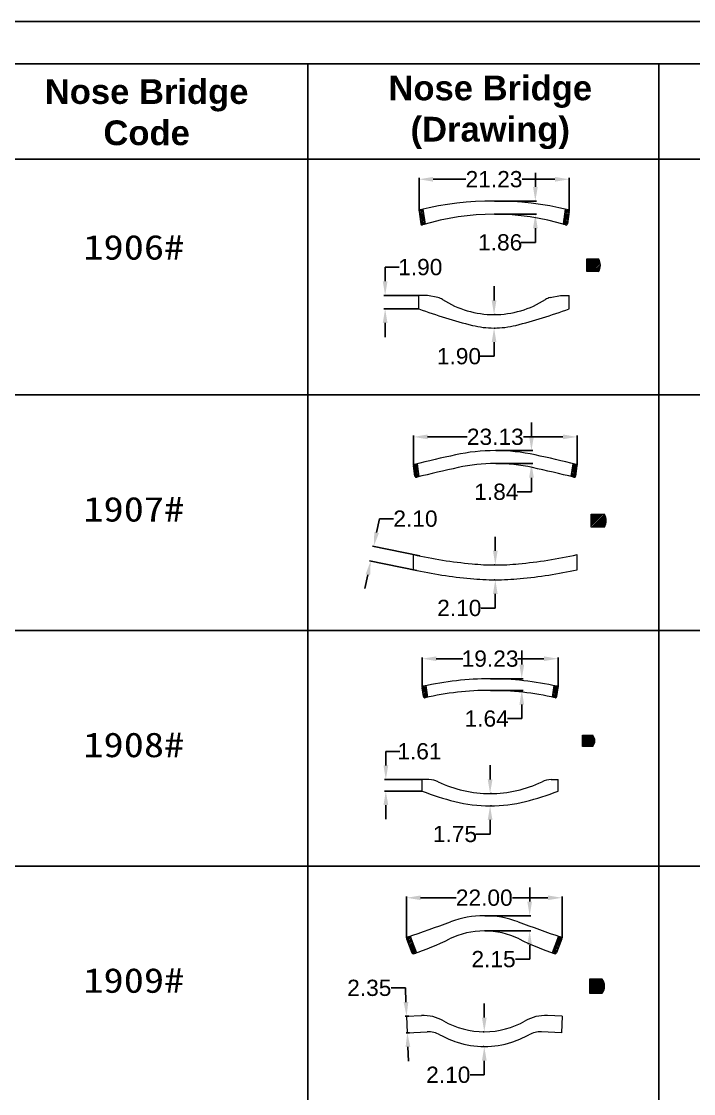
# Model space of a CAD drawing. Header units: inches. Extents: x 3613 to 8393, y -2205 to -794.
# Drawn here: x 3708.3 to 3803.3, y -1040.4 to -888.6 of the extents above; entities that cross this region are included whole.
import ezdxf

# ---------------------------------------------------------------- set-up
doc = ezdxf.new("R2010")
doc.units = ezdxf.units.IN
doc.header["$MEASUREMENT"] = 0
doc.layers.add('2', color=1, linetype='Continuous')
doc.styles.get("Standard").update_dxf_attribs({"font": 'arial.ttf'})
doc.dimstyles.new('Standard$0', dxfattribs={"dimtxt": 2.3, "dimasz": 2, "dimexe": 1, "dimexo": 1, "dimgap": 1, "dimtad": 0, "dimtih": 1, "dimtoh": 1, "dimdec": 1, "dimzin": 0, "dimdsep": 46, "dimtxsty": 'Standard', "dimcen": 0, "dimclrd": 4, "dimclre": 4, "dimclrt": 4, "dimadec": 1, "dimazin": 0, "dimtfac": 1, "dimtdec": 1, "dimtofl": 0, "dimtmove": 0, "dimatfit": 0, "dimfxl": 1, "dimtolj": 1, "dimtzin": 0, "dimarcsym": 0})

# ---------------------------------------------------------------- blocks, each defined once
blk = doc.blocks.new('*D391')
at = {"color": 0, "lineweight": -2, "transparency": 16777216}
for p, q in [((3764.47, -915.43), (3764.47, -910.8)), ((3766.47, -910.98), (3771.09, -910.98)), ((3783.7, -910.98), (3779.07, -910.98)), ((3785.7, -915.43), (3785.7, -910.8))]:
    blk.add_line(p, q, dxfattribs=at)
at = {"color": 0, "transparency": 16777216}
for points in [[(3766.47, -910.65), (3766.47, -911.32), (3764.47, -910.98)], [(3783.7, -910.65), (3783.7, -911.32), (3785.7, -910.98)]]:
    blk.add_solid(points, dxfattribs=at)
at = {"layer": 'Defpoints', "color": 0, "transparency": 16777216}
for p in [(3764.47, -910.98), (3764.47, -915.49), (3785.7, -915.49)]:
    blk.add_point(p, dxfattribs=at)
at = {"color": 0, "lineweight": 9, "transparency": 16777216, "insert": (3775.08, -910.98), "char_height": 2.3, "attachment_point": 5}
blk.add_mtext('\\A1;21.23', dxfattribs=at)
blk = doc.blocks.new('*D392')
at = {"color": 0, "lineweight": -2, "transparency": 16777216}
for p, q in [((3780.92, -912.06), (3780.92, -910.06)), ((3775.15, -914.06), (3781.1, -914.06)), ((3775.15, -915.92), (3781.1, -915.92)), ((3780.92, -917.92), (3780.92, -919.92)), ((3780.92, -919.92), (3778.92, -919.92))]:
    blk.add_line(p, q, dxfattribs=at)
at = {"color": 0, "transparency": 16777216}
for points in [[(3780.59, -912.06), (3781.26, -912.06), (3780.92, -914.06)], [(3780.59, -917.92), (3781.26, -917.92), (3780.92, -915.92)]]:
    blk.add_solid(points, dxfattribs=at)
at = {"layer": 'Defpoints', "color": 0, "transparency": 16777216}
for p in [(3775.08, -914.06), (3775.08, -915.92), (3780.92, -915.92)]:
    blk.add_point(p, dxfattribs=at)
at = {"color": 0, "lineweight": 9, "transparency": 16777216, "insert": (3775.95, -919.92), "char_height": 2.3, "attachment_point": 5}
blk.add_mtext('\\A1;1.86', dxfattribs=at)
blk = doc.blocks.new('*D393')
at = {"color": 0, "lineweight": -2, "transparency": 16777216}
for p, q in [((3759.68, -925.42), (3759.68, -923.42)), ((3759.68, -923.42), (3761.68, -923.42)), ((3764.41, -927.42), (3759.5, -927.42)), ((3764.41, -929.32), (3759.5, -929.32)), ((3759.68, -931.32), (3759.68, -933.32))]:
    blk.add_line(p, q, dxfattribs=at)
at = {"color": 0, "transparency": 16777216}
for points in [[(3759.35, -925.42), (3760.02, -925.42), (3759.68, -927.42)], [(3759.35, -931.32), (3760.02, -931.32), (3759.68, -929.32)]]:
    blk.add_solid(points, dxfattribs=at)
at = {"layer": 'Defpoints', "color": 0, "transparency": 16777216}
for p in [(3759.68, -927.42), (3764.47, -927.42), (3764.47, -929.32)]:
    blk.add_point(p, dxfattribs=at)
at = {"color": 0, "lineweight": 9, "transparency": 16777216, "insert": (3764.65, -923.42), "char_height": 2.3, "attachment_point": 5}
blk.add_mtext('\\A1;1.90', dxfattribs=at)
blk = doc.blocks.new('*D394')
at = {"color": 0, "lineweight": -2, "transparency": 16777216}
for p, q in [((3775.08, -928.13), (3775.08, -926.13)), ((3775.15, -930.13), (3775.26, -930.13)), ((3775.15, -932.03), (3775.26, -932.03)), ((3775.08, -934.03), (3775.08, -936.03)), ((3775.08, -936.03), (3773.08, -936.03))]:
    blk.add_line(p, q, dxfattribs=at)
at = {"color": 0, "transparency": 16777216}
for points in [[(3774.75, -928.13), (3775.42, -928.13), (3775.08, -930.13)], [(3774.75, -934.03), (3775.42, -934.03), (3775.08, -932.03)]]:
    blk.add_solid(points, dxfattribs=at)
at = {"layer": 'Defpoints', "color": 0, "transparency": 16777216}
for p in [(3775.08, -930.13), (3775.08, -932.03), (3775.08, -932.03)]:
    blk.add_point(p, dxfattribs=at)
at = {"color": 0, "lineweight": 9, "transparency": 16777216, "insert": (3770.12, -936.03), "char_height": 2.3, "attachment_point": 5}
blk.add_mtext('\\A1;1.90', dxfattribs=at)
blk = doc.blocks.new('*D395')
at = {"color": 0, "lineweight": -2, "transparency": 16777216}
for p, q in [((3763.69, -951.46), (3763.69, -947.26)), ((3765.69, -947.44), (3771.27, -947.44)), ((3784.83, -947.44), (3779.25, -947.44)), ((3786.83, -951.46), (3786.83, -947.26))]:
    blk.add_line(p, q, dxfattribs=at)
at = {"color": 0, "transparency": 16777216}
for points in [[(3765.69, -947.1), (3765.69, -947.77), (3763.69, -947.44)], [(3784.83, -947.1), (3784.83, -947.77), (3786.83, -947.44)]]:
    blk.add_solid(points, dxfattribs=at)
at = {"layer": 'Defpoints', "color": 0, "transparency": 16777216}
for p in [(3763.69, -947.44), (3763.69, -951.52), (3786.83, -951.52)]:
    blk.add_point(p, dxfattribs=at)
at = {"color": 0, "lineweight": 9, "transparency": 16777216, "insert": (3775.26, -947.44), "char_height": 2.3, "attachment_point": 5}
blk.add_mtext('\\A1;23.13', dxfattribs=at)
blk = doc.blocks.new('*D396')
at = {"color": 0, "lineweight": -2, "transparency": 16777216}
for p, q in [((3758.47, -960.98), (3758.88, -959.02)), ((3758.88, -959.02), (3760.88, -959.02)), ((3764.57, -964.28), (3757.89, -962.9)), ((3764.15, -966.34), (3757.47, -964.96)), ((3757.24, -966.96), (3756.83, -968.91))]:
    blk.add_line(p, q, dxfattribs=at)
at = {"color": 0, "transparency": 16777216}
for points in [[(3758.15, -960.91), (3758.8, -961.05), (3758.07, -962.94)], [(3756.91, -966.89), (3757.56, -967.02), (3757.64, -965)]]:
    blk.add_solid(points, dxfattribs=at)
at = {"layer": 'Defpoints', "color": 0, "transparency": 16777216}
for p in [(3758.07, -962.94), (3764.63, -964.3), (3764.21, -966.35)]:
    blk.add_point(p, dxfattribs=at)
at = {"color": 0, "lineweight": 9, "transparency": 16777216, "insert": (3763.97, -959.02), "char_height": 2.3, "attachment_point": 5}
blk.add_mtext('\\A1;2.10', dxfattribs=at)
blk = doc.blocks.new('*D397')
at = {"color": 0, "lineweight": -2, "transparency": 16777216}
for p, q in [((3775.26, -963.56), (3775.26, -961.56)), ((3775.2, -965.56), (3775.08, -965.56)), ((3775.2, -967.66), (3775.08, -967.66)), ((3775.26, -969.66), (3775.26, -971.66)), ((3775.26, -971.66), (3773.26, -971.66))]:
    blk.add_line(p, q, dxfattribs=at)
at = {"color": 0, "transparency": 16777216}
for points in [[(3774.93, -963.56), (3775.59, -963.56), (3775.26, -965.56)], [(3774.93, -969.66), (3775.59, -969.66), (3775.26, -967.66)]]:
    blk.add_solid(points, dxfattribs=at)
at = {"layer": 'Defpoints', "color": 0, "transparency": 16777216}
for p in [(3775.26, -965.56), (3775.26, -967.66), (3775.26, -967.66)]:
    blk.add_point(p, dxfattribs=at)
at = {"color": 0, "lineweight": 9, "transparency": 16777216, "insert": (3770.17, -971.66), "char_height": 2.3, "attachment_point": 5}
blk.add_mtext('\\A1;2.10', dxfattribs=at)
blk = doc.blocks.new('*D398')
at = {"color": 0, "lineweight": -2, "transparency": 16777216}
for p, q in [((3780.37, -947.38), (3780.37, -945.38)), ((3775.32, -949.38), (3780.55, -949.38)), ((3775.32, -951.22), (3780.55, -951.22)), ((3780.37, -953.22), (3780.37, -955.22)), ((3780.37, -955.22), (3778.37, -955.22))]:
    blk.add_line(p, q, dxfattribs=at)
at = {"color": 0, "transparency": 16777216}
for points in [[(3780.04, -947.38), (3780.71, -947.38), (3780.37, -949.38)], [(3780.04, -953.22), (3780.71, -953.22), (3780.37, -951.22)]]:
    blk.add_solid(points, dxfattribs=at)
at = {"layer": 'Defpoints', "color": 0, "transparency": 16777216}
for p in [(3775.26, -949.38), (3775.26, -951.22), (3780.37, -951.22)]:
    blk.add_point(p, dxfattribs=at)
at = {"color": 0, "lineweight": 9, "transparency": 16777216, "insert": (3775.41, -955.22), "char_height": 2.3, "attachment_point": 5}
blk.add_mtext('\\A1;1.84', dxfattribs=at)
blk = doc.blocks.new('*D371')
at = {"color": 0, "lineweight": -2, "transparency": 16777216}
for p, q in [((3764.91, -982.87), (3764.91, -978.65)), ((3766.91, -978.83), (3770.66, -978.83)), ((3782.14, -978.83), (3778.39, -978.83)), ((3784.14, -982.87), (3784.14, -978.65))]:
    blk.add_line(p, q, dxfattribs=at)
at = {"color": 0, "transparency": 16777216}
for points in [[(3766.91, -978.5), (3766.91, -979.16), (3764.91, -978.83)], [(3782.14, -978.5), (3782.14, -979.16), (3784.14, -978.83)]]:
    blk.add_solid(points, dxfattribs=at)
at = {"layer": 'Defpoints', "color": 0, "transparency": 16777216}
for p in [(3784.14, -978.83), (3764.91, -982.93), (3784.14, -982.93)]:
    blk.add_point(p, dxfattribs=at)
at = {"color": 0, "lineweight": 9, "transparency": 16777216, "insert": (3774.52, -978.83), "char_height": 2.3, "attachment_point": 5}
blk.add_mtext('\\A1;19.23', dxfattribs=at)
blk = doc.blocks.new('*D372')
at = {"color": 0, "lineweight": -2, "transparency": 16777216}
for p, q in [((3779, -979.67), (3779, -977.67)), ((3774.59, -981.67), (3779.18, -981.67)), ((3774.59, -983.31), (3779.18, -983.31)), ((3779, -985.31), (3779, -987.31)), ((3779, -987.31), (3777, -987.31))]:
    blk.add_line(p, q, dxfattribs=at)
at = {"color": 0, "transparency": 16777216}
for points in [[(3778.67, -979.67), (3779.34, -979.67), (3779, -981.67)], [(3778.67, -985.31), (3779.34, -985.31), (3779, -983.31)]]:
    blk.add_solid(points, dxfattribs=at)
at = {"layer": 'Defpoints', "color": 0, "transparency": 16777216}
for p in [(3774.52, -981.67), (3774.52, -983.31), (3779, -983.31)]:
    blk.add_point(p, dxfattribs=at)
at = {"color": 0, "lineweight": 9, "transparency": 16777216, "insert": (3774.04, -987.31), "char_height": 2.3, "attachment_point": 5}
blk.add_mtext('\\A1;1.64', dxfattribs=at)
blk = doc.blocks.new('*D373')
at = {"color": 0, "lineweight": -2, "transparency": 16777216}
for p, q in [((3759.78, -993.94), (3759.78, -991.94)), ((3759.78, -991.94), (3761.78, -991.94)), ((3764.85, -995.94), (3759.6, -995.94)), ((3764.85, -997.55), (3759.6, -997.55)), ((3759.78, -999.55), (3759.78, -1001.55))]:
    blk.add_line(p, q, dxfattribs=at)
at = {"color": 0, "transparency": 16777216}
for points in [[(3759.45, -993.94), (3760.12, -993.94), (3759.78, -995.94)], [(3759.45, -999.55), (3760.12, -999.55), (3759.78, -997.55)]]:
    blk.add_solid(points, dxfattribs=at)
at = {"layer": 'Defpoints', "color": 0, "transparency": 16777216}
for p in [(3759.78, -995.94), (3764.91, -995.94), (3764.91, -997.55)]:
    blk.add_point(p, dxfattribs=at)
at = {"color": 0, "lineweight": 9, "transparency": 16777216, "insert": (3764.53, -991.94), "char_height": 2.3, "attachment_point": 5}
blk.add_mtext('\\A1;1.61', dxfattribs=at)
blk = doc.blocks.new('*D374')
at = {"color": 0, "lineweight": -2, "transparency": 16777216}
for p, q in [((3774.52, -995.91), (3774.52, -993.91)), ((3774.59, -997.91), (3774.7, -997.91)), ((3774.59, -999.65), (3774.7, -999.65)), ((3774.52, -1001.65), (3774.52, -1003.65)), ((3774.52, -1003.65), (3772.52, -1003.65))]:
    blk.add_line(p, q, dxfattribs=at)
at = {"color": 0, "transparency": 16777216}
for points in [[(3774.19, -995.91), (3774.86, -995.91), (3774.52, -997.91)], [(3774.19, -1001.65), (3774.86, -1001.65), (3774.52, -999.65)]]:
    blk.add_solid(points, dxfattribs=at)
at = {"layer": 'Defpoints', "color": 0, "transparency": 16777216}
for p in [(3774.52, -997.91), (3774.52, -999.65), (3774.52, -999.65)]:
    blk.add_point(p, dxfattribs=at)
at = {"color": 0, "lineweight": 9, "transparency": 16777216, "insert": (3769.55, -1003.65), "char_height": 2.3, "attachment_point": 5}
blk.add_mtext('\\A1;1.75', dxfattribs=at)
blk = doc.blocks.new('*D400')
at = {"color": 0, "lineweight": -2, "transparency": 16777216}
for p, q in [((3773.7, -1029.62), (3773.7, -1027.62)), ((3773.64, -1031.62), (3773.52, -1031.62)), ((3773.64, -1033.72), (3773.52, -1033.72)), ((3773.7, -1035.72), (3773.7, -1037.72)), ((3773.7, -1037.72), (3771.7, -1037.72))]:
    blk.add_line(p, q, dxfattribs=at)
at = {"color": 0, "transparency": 16777216}
for points in [[(3773.37, -1029.62), (3774.04, -1029.62), (3773.7, -1031.62)], [(3773.37, -1035.72), (3774.04, -1035.72), (3773.7, -1033.72)]]:
    blk.add_solid(points, dxfattribs=at)
at = {"layer": 'Defpoints', "color": 0, "transparency": 16777216}
for p in [(3773.7, -1031.62), (3773.7, -1033.72), (3773.7, -1033.72)]:
    blk.add_point(p, dxfattribs=at)
at = {"color": 0, "lineweight": 9, "transparency": 16777216, "insert": (3768.61, -1037.72), "char_height": 2.3, "attachment_point": 5}
blk.add_mtext('\\A1;2.10', dxfattribs=at)
blk = doc.blocks.new('*D401')
at = {"color": 0, "lineweight": -2, "transparency": 16777216}
for p, q in [((3762.54, -1025.42), (3760.54, -1025.42)), ((3762.63, -1027.42), (3762.54, -1025.42)), ((3763.04, -1029.4), (3762.53, -1029.42)), ((3763.14, -1031.75), (3762.64, -1031.77)), ((3762.9, -1033.76), (3762.99, -1035.76))]:
    blk.add_line(p, q, dxfattribs=at)
at = {"color": 0, "transparency": 16777216}
for points in [[(3762.96, -1027.4), (3762.29, -1027.43), (3762.71, -1029.42)], [(3763.24, -1033.75), (3762.57, -1033.78), (3762.82, -1031.76)]]:
    blk.add_solid(points, dxfattribs=at)
at = {"layer": 'Defpoints', "color": 0, "transparency": 16777216}
for p in [(3762.71, -1029.42), (3763.1, -1029.4), (3763.2, -1031.75)]:
    blk.add_point(p, dxfattribs=at)
at = {"color": 0, "lineweight": 9, "transparency": 16777216, "insert": (3757.44, -1025.42), "char_height": 2.3, "attachment_point": 5}
blk.add_mtext('\\A1;2.35', dxfattribs=at)
blk = doc.blocks.new('*D402')
at = {"color": 0, "lineweight": -2, "transparency": 16777216}
for p, q in [((3780.12, -1013.2), (3780.12, -1011.2)), ((3773.76, -1015.2), (3780.3, -1015.2)), ((3773.76, -1017.35), (3780.3, -1017.35)), ((3780.12, -1019.35), (3780.12, -1021.35)), ((3780.12, -1021.35), (3778.12, -1021.35))]:
    blk.add_line(p, q, dxfattribs=at)
at = {"color": 0, "transparency": 16777216}
for points in [[(3779.79, -1013.2), (3780.45, -1013.2), (3780.12, -1015.2)], [(3779.79, -1019.35), (3780.45, -1019.35), (3780.12, -1017.35)]]:
    blk.add_solid(points, dxfattribs=at)
at = {"layer": 'Defpoints', "color": 0, "transparency": 16777216}
for p in [(3773.7, -1015.2), (3773.7, -1017.35), (3780.12, -1017.35)]:
    blk.add_point(p, dxfattribs=at)
at = {"color": 0, "lineweight": 9, "transparency": 16777216, "insert": (3775.01, -1021.35), "char_height": 2.3, "attachment_point": 5}
blk.add_mtext('\\A1;2.15', dxfattribs=at)
blk = doc.blocks.new('*D399')
at = {"color": 0, "lineweight": -2, "transparency": 16777216}
for p, q in [((3762.7, -1018.35), (3762.7, -1012.48)), ((3764.7, -1012.66), (3769.72, -1012.66)), ((3782.7, -1012.66), (3777.69, -1012.66)), ((3784.7, -1018.35), (3784.7, -1012.48))]:
    blk.add_line(p, q, dxfattribs=at)
at = {"color": 0, "transparency": 16777216}
for points in [[(3764.7, -1012.33), (3764.7, -1012.99), (3762.7, -1012.66)], [(3782.7, -1012.33), (3782.7, -1012.99), (3784.7, -1012.66)]]:
    blk.add_solid(points, dxfattribs=at)
at = {"layer": 'Defpoints', "color": 0, "transparency": 16777216}
for p in [(3784.7, -1012.66), (3762.7, -1018.41), (3784.7, -1018.41)]:
    blk.add_point(p, dxfattribs=at)
at = {"color": 0, "lineweight": 9, "transparency": 16777216, "insert": (3773.7, -1012.66), "char_height": 2.3, "attachment_point": 5}
blk.add_mtext('\\A1;22.00', dxfattribs=at)

msp = doc.modelspace()

# ---------------------------------------------------------------- hatches: boundary and pattern name
at = {"lineweight": 9}
h = msp.add_hatch(dxfattribs=at)
h.set_pattern_fill('ANSI31', color=1, scale=0.05, style=0)
h.set_pattern_definition([(45, (2904.8604, -1532.1407), (-0.112253202, 0.112253202), [])])
edge = h.paths.add_edge_path()
edge.add_line((3764.471, -915.519), (3764.722, -917.286))
edge.add_arc((3764.92, -917.258), 0.2, 188.07533, 287.21222)
edge.add_arc((3775.085, -950.071), 34.151, 106.58701, 107.21222, ccw=False)
edge.add_line((3765.335, -917.341), (3765.032, -915.201))
edge.add_arc((3775.085, -958.911), 44.851, 102.95208, 103.48933)
edge.add_arc((3764.669, -915.491), 0.2, 103.48933, 188.07533)
h = msp.add_hatch(dxfattribs=at)
h.set_pattern_fill('ANSI31', color=1, scale=0.05, style=0)
h.set_pattern_definition([(135, (4645.30887, -1532.1407), (0.112253202, 0.112253202), [])])
edge = h.paths.add_edge_path()
edge.add_line((3785.698, -915.519), (3785.448, -917.286))
edge.add_arc((3785.25, -917.258), 0.2, 252.78778, 351.92467, ccw=False)
edge.add_arc((3775.085, -950.071), 34.151, 432.78778, 433.41299)
edge.add_line((3784.834, -917.341), (3785.137, -915.201))
edge.add_arc((3775.085, -958.911), 44.851, 436.51067, 437.04792, ccw=False)
edge.add_arc((3785.5, -915.491), 0.2, 351.92467, 436.51067, ccw=False)
h = msp.add_hatch(dxfattribs=at)
h.set_pattern_fill('ANSI31', color=1, scale=0.05, style=0)
h.set_pattern_definition([(45, (2912.63769, -1717.70751), (-0.112253202, 0.112253202), [])])
edge = h.paths.add_edge_path()
edge.add_arc((3788.373, -923.139), 1.746, 328.96976, 391.03024)
edge.add_line((3789.869, -922.239), (3788.219, -922.239))
edge.add_line((3788.219, -922.239), (3788.219, -924.039))
edge.add_line((3788.219, -924.039), (3789.869, -924.039))
h = msp.add_hatch(dxfattribs=at)
h.set_pattern_fill('ANSI31', color=1, scale=0.05, style=0)
h.set_pattern_definition([(45, (2778.87011, -1687.6944), (-0.112253202, 0.112253202), [])])
h.paths.add_polyline_path([(3764.257, -951.227, 0.0005083), (3763.847, -951.328, 0.3840539), (3763.697, -951.55), (3763.897, -952.984, 0.4452487), (3764.143, -953.15, -0.0004621), (3764.513, -953.058)])
h = msp.add_hatch(dxfattribs=at)
h.set_pattern_fill('ANSI31', color=1, scale=0.05, style=0)
h.set_pattern_definition([(135, (4771.65004, -1687.6944), (0.112253202, 0.112253202), [])])
h.paths.add_polyline_path([(3786.263, -951.227, -0.0005083), (3786.674, -951.328, -0.3840539), (3786.824, -951.55), (3786.624, -952.984, -0.4452487), (3786.377, -953.15, 0.0004621), (3786.007, -953.058)])
h = msp.add_hatch(dxfattribs=at)
h.set_pattern_fill('ANSI31', color=1, scale=0.05, style=0)
h.set_pattern_definition([(45, (2777.15301, -1689.5181), (-0.112253202, 0.112253202), [])])
h.paths.add_polyline_path([(3788.828, -958.395), (3788.828, -960.195), (3790.678, -960.195, 0.2777778), (3790.678, -958.395)])
h = msp.add_hatch(dxfattribs=at)
h.set_pattern_fill('ANSI31', color=1, scale=0.05, style=0)
h.set_pattern_definition([(45, (2681.04228, -1676.1144), (-0.112253202, 0.112253202), [])])
edge = h.paths.add_edge_path()
edge.add_line((3765.098, -984.188), (3764.912, -982.959))
edge.add_arc((3765.11, -982.929), 0.2, 102.84831, 188.61905, ccw=False)
edge.add_arc((3774.524, -1024.205), 42.536, 102.28832, 102.84831, ccw=False)
edge.add_line((3765.471, -982.643), (3765.717, -984.268))
edge.add_arc((3774.524, -1024.205), 40.896, 102.43567, 102.97617)
edge.add_arc((3765.296, -984.158), 0.2, 188.61905, 282.97617, ccw=False)
h = msp.add_hatch(dxfattribs=at)
h.set_pattern_fill('ANSI31', color=1, scale=0.05, style=0)
h.set_pattern_definition([(135, (4868.00604, -1676.1144), (0.112253202, 0.112253202), [])])
edge = h.paths.add_edge_path()
edge.add_line((3783.95, -984.188), (3784.136, -982.959))
edge.add_arc((3783.938, -982.929), 0.2, 351.38095, 437.15169)
edge.add_arc((3774.524, -1024.205), 42.536, 437.15169, 437.71168)
edge.add_line((3783.577, -982.643), (3783.331, -984.268))
edge.add_arc((3774.524, -1024.205), 40.896, 437.02383, 437.56433, ccw=False)
edge.add_arc((3783.752, -984.158), 0.2, 257.02383, 351.38095)
h = msp.add_hatch(dxfattribs=at)
h.set_pattern_fill('ANSI31', color=1, scale=0.05, angle=90, style=0)
h.set_pattern_definition([(45, (4914.19021, -1764.90732), (0.112253202, -0.112253202), [])])
h.paths.add_polyline_path([(3763.489, -1020.491, 0.4074189), (3763.743, -1020.607, 0.0019823), (3764.123, -1020.469), (3763.195, -1018.061, -0.0007368), (3762.825, -1018.18, 0.431157), (3762.699, -1018.443)])
h = msp.add_hatch(dxfattribs=at)
h.set_pattern_fill('ANSI31', color=1, scale=0.05, angle=90, style=0)
h.set_pattern_definition([(135, (2633.21453, -1764.90732), (-0.112253202, -0.112253202), [])])
h.paths.add_polyline_path([(3783.916, -1020.491, -0.4074189), (3783.662, -1020.607, -0.0019823), (3783.282, -1020.469), (3784.21, -1018.061, 0.0007368), (3784.58, -1018.18, -0.431157), (3784.705, -1018.443)])
at = {"layer": '2', "lineweight": 9}
h = msp.add_hatch(dxfattribs=at)
h.set_pattern_fill('ANSI31', color=1, style=0)
h.set_pattern_definition([(45, (1457.1675, 893.76167), (-0.0883883476, 0.0883883476), [])])
edge = h.paths.add_edge_path()
edge.add_arc((3788.115, -990.45), 1.217, 318.91425, 401.08575)
edge.add_line((3789.033, -989.65), (3787.583, -989.65))
edge.add_line((3787.583, -989.65), (3787.583, -991.25))
edge.add_line((3787.583, -991.25), (3789.033, -991.25))
h = msp.add_hatch(dxfattribs=at)
h.set_pattern_fill('ANSI31', color=1, style=0)
h.set_pattern_definition([(45, (1416.839, 859.59483), (-0.0883883476, 0.0883883476), [])])
edge = h.paths.add_edge_path()
edge.add_arc((3789.139, -1025.179), 1.578, 318.29108, 401.70892)
edge.add_line((3790.317, -1024.129), (3788.617, -1024.129))
edge.add_line((3788.617, -1024.129), (3788.617, -1026.229))
edge.add_line((3788.617, -1026.229), (3790.317, -1026.229))

# ---------------------------------------------------------------- linework, layer by layer
for p, q in [((4029.183, -894.646), (3619.928, -894.646)), ((3748.753, -894.646), (3748.753, -1150.606)), ((3798.4, -894.646), (3798.4, -1150.606)), ((3632.745, -908.139), (4029.183, -908.139)), ((3632.745, -941.48), (4029.183, -941.48)), ((3632.745, -974.822), (4029.183, -974.822)), ((3632.745, -1008.164), (4029.183, -1008.164))]:
    msp.add_line(p, q)
at = {"color": 0, "lineweight": 9}
for p, q in [((3764.471, -915.519), (3764.722, -917.286)), ((3765.032, -915.201), (3765.335, -917.341)), ((3785.137, -915.201), (3784.834, -917.341)), ((3785.698, -915.519), (3785.448, -917.286)), ((3788.219, -922.239), (3789.869, -922.239)), ((3788.219, -924.039), (3788.219, -922.239)), ((3789.869, -924.039), (3788.219, -924.039)), ((3764.469, -929.323), (3764.469, -927.418)), ((3765.689, -927.418), (3764.469, -927.418)), ((3767.141, -927.723), (3765.689, -927.418)), ((3783.028, -927.723), (3784.48, -927.418)), ((3784.48, -927.418), (3785.7, -927.418)), ((3785.7, -929.323), (3785.7, -927.418)), ((3764.513, -953.058), (3764.257, -951.227)), ((3786.007, -953.058), (3786.263, -951.227)), ((3763.897, -952.984), (3763.697, -951.55)), ((3786.624, -952.984), (3786.824, -951.55)), ((3788.828, -960.195), (3788.828, -958.395)), ((3788.828, -958.395), (3790.678, -958.395)), ((3790.678, -960.195), (3788.828, -960.195)), ((3763.695, -966.244), (3763.695, -964.095)), ((3786.826, -966.244), (3786.826, -964.095)), ((3765.098, -984.188), (3764.912, -982.959)), ((3765.717, -984.268), (3765.471, -982.643)), ((3783.331, -984.268), (3783.577, -982.643)), ((3783.95, -984.188), (3784.136, -982.959)), ((3787.583, -989.65), (3789.033, -989.65)), ((3787.583, -991.25), (3787.583, -989.65)), ((3789.033, -991.25), (3787.583, -991.25)), ((3765.879, -995.939), (3764.91, -995.939)), ((3764.91, -997.551), (3764.91, -995.939)), ((3783.169, -995.939), (3784.138, -995.939)), ((3784.138, -997.551), (3784.138, -995.939)), ((3762.716, -1018.487), (3763.471, -1020.446)), ((3763.209, -1018.098), (3764.109, -1020.432)), ((3784.195, -1018.098), (3783.296, -1020.432)), ((3784.689, -1018.487), (3783.933, -1020.446)), ((3788.617, -1024.129), (3790.317, -1024.129)), ((3788.617, -1026.229), (3788.617, -1024.129)), ((3790.317, -1026.229), (3788.617, -1026.229)), ((3762.715, -1029.416), (3764.816, -1029.324)), ((3762.715, -1029.416), (3762.817, -1031.764)), ((3784.719, -1029.416), (3782.618, -1029.324)), ((3784.719, -1029.416), (3784.617, -1031.764)), ((3762.817, -1031.764), (3765.629, -1031.641)), ((3784.617, -1031.764), (3781.804, -1031.641))]:
    msp.add_line(p, q, dxfattribs=at)
msp.add_lwpolyline([(4033.221, -1185.646), (4033.221, -888.646), (3613.221, -888.646), (3613.221, -1185.646)], close=True)
for centre, radius, start, end in [((3775.085, -958.911), 44.851, 76.51067, 103.48933), ((3764.669, -915.491), 0.2, 103.48933, 188.07533), ((3775.085, -950.071), 34.151, 72.78778, 107.21222), ((3785.5, -915.491), 0.2, 351.92467, 76.51067), ((3764.92, -917.258), 0.2, 188.07533, 287.21222), ((3785.25, -917.258), 0.2, 252.78778, 351.92467), ((3788.373, -923.139), 1.746, 328.96976, 31.03024), ((3766.73, -929.681), 2, 57.28744, 78.12531), ((3775.085, -916.673), 13.46, 237.28744, 270), ((3775.085, -916.673), 13.46, 270, 302.71256), ((3783.439, -929.681), 2, 101.87469, 122.71256), ((3790.582, -858.077), 75.88, 249.87133, 255.83918), ((3759.588, -858.077), 75.88, 284.16082, 290.12867), ((3775.085, -919.497), 12.535, 255.83918, 270), ((3775.085, -919.497), 12.535, 270, 284.16082), ((3775.26, -975.875), 26.497, 90, 102.26834), ((3775.26, -975.875), 26.497, 77.73166, 90), ((3813.839, -1153.286), 208.054, 102.26834, 103.90348), ((3775.26, -975.875), 24.657, 90, 102.26834), ((3775.26, -975.875), 24.657, 77.73166, 90), ((3736.681, -1153.286), 208.054, 76.09652, 77.73166), ((3763.895, -951.522), 0.2, 103.90348, 187.9414), ((3813.839, -1153.286), 206.214, 102.26834, 103.94523), ((3736.681, -1153.286), 206.214, 76.05477, 77.73166), ((3786.626, -951.522), 0.2, 352.0586, 76.09652), ((3764.095, -952.956), 0.2, 187.9414, 283.94523), ((3786.425, -952.956), 0.2, 256.05477, 352.0586), ((3789.183, -959.295), 1.745, 328.95178, 31.04822), ((3778.595, -896.651), 69.071, 257.5421, 264.49301), ((3771.925, -896.651), 69.071, 275.50699, 282.4579), ((3778.595, -896.651), 71.171, 257.91533, 264.49301), ((3775.26, -931.239), 34.322, 264.49301, 270), ((3775.26, -931.239), 34.322, 270, 275.50699), ((3771.925, -896.651), 71.171, 275.50699, 282.08467), ((3775.26, -931.239), 36.422, 264.49301, 270), ((3775.26, -931.239), 36.422, 270, 275.50699), ((3765.11, -982.929), 0.2, 102.84831, 188.61905), ((3774.524, -1024.205), 42.536, 90, 102.84831), ((3774.524, -1024.205), 42.536, 77.15169, 90), ((3783.938, -982.929), 0.2, 351.38095, 77.15169), ((3765.296, -984.158), 0.2, 188.61905, 282.97617), ((3774.524, -1024.205), 40.896, 90, 102.97617), ((3774.524, -1024.205), 40.896, 77.02383, 90), ((3783.752, -984.158), 0.2, 257.02383, 351.38095), ((3788.115, -990.45), 1.217, 318.91425, 41.08575), ((3765.879, -998.939), 3, 64.34029, 90), ((3774.524, -980.943), 16.965, 244.34029, 270), ((3774.524, -980.943), 16.965, 270, 295.65971), ((3783.169, -998.939), 3, 90, 115.65971), ((3778.658, -962.727), 37.44, 248.456, 255.88202), ((3770.39, -962.727), 37.44, 284.11798, 291.544), ((3774.524, -979.164), 20.491, 255.88202, 270), ((3774.524, -979.164), 20.491, 270, 284.11798), ((3674.873, -761.529), 271.35, 288.91552, 290.27979), ((3773.702, -1028.988), 13.784, 90, 110.27979), ((3773.702, -1028.988), 13.784, 69.72021, 90), ((3872.531, -761.529), 271.35, 249.72021, 251.08448), ((3773.702, -1028.574), 11.223, 90, 116.0732), ((3773.702, -1028.574), 11.223, 63.9268, 90), ((3750.537, -981.232), 41.483, 288.48285, 296.0732), ((3796.867, -981.232), 41.483, 243.9268, 251.51715), ((3789.139, -1025.179), 1.578, 318.29108, 41.70892), ((3765.067, -1035.119), 5.8, 60.40355, 92.48954), ((3773.765, -1019.807), 11.81, 240.40355, 269.80269), ((3773.669, -1019.807), 11.81, 270.19731, 299.59645), ((3782.366, -1035.119), 5.8, 87.51046, 119.59645), ((3765.781, -1035.138), 3.5, 61.88999, 92.48954), ((3781.652, -1035.138), 3.5, 87.51046, 118.11001), ((3774.756, -1018.336), 15.549, 241.88999, 251.60236), ((3773.717, -1021.462), 12.255, 251.60236, 270), ((3773.717, -1021.462), 12.255, 270, 288.39764), ((3772.677, -1018.336), 15.549, 288.39764, 298.11001)]:
    msp.add_arc(centre, radius, start, end, dxfattribs=at)
at = {"layer": '2', "color": 4, "lineweight": 9}
for centre, start, end in [((3762.903, -1018.415), 108.91552, 201.07698), ((3784.502, -1018.415), 338.92302, 71.08448), ((3763.658, -1020.374), 201.07698, 288.53161), ((3783.747, -1020.374), 251.46839, 338.92302)]:
    msp.add_arc(centre, 0.2, start, end, dxfattribs=at)

# ---------------------------------------------------------------- texts
at = {"char_height": 3.5, "width": 34.34827, "attachment_point": 5}
for s, insert in [('{\\fArial|b1|i0|c0|p34;Nose Bridge Code}', (3725.956, -901.512)), ('{\\fArial|b1|i0|c0|p34;Nose Bridge (Drawing)}', (3774.547, -901.512)), ('{\\fSimSun|b1|i0|c134|p2;\\W1.2;1906#}', (3724.141, -920.631)), ('{\\fSimSun|b1|i0|c134|p2;\\W1.2;190\\fSimSun|b1|i0|c0|p2;7\\fSimSun|b1|i0|c134|p2;#}', (3724.141, -957.701)), ('{\\fSimSun|b1|i0|c134|p2;\\W1.2;190\\fSimSun|b1|i0|c0|p2;8\\fSimSun|b1|i0|c134|p2;#}', (3724.141, -991.043)), ('{\\fSimSun|b1|i0|c134|p2;\\W1.2;190\\fSimSun|b1|i0|c0|p2;9\\fSimSun|b1|i0|c134|p2;#}', (3724.141, -1024.385))]:
    msp.add_mtext(s, dxfattribs=dict(at, insert=insert))

# ---------------------------------------------------------------- dimensions: what is measured, and where the dimension line sits
at = {"color": 3, "lineweight": 9}
for base, p1, p2, picture, middle in [((3764.469, -910.985), (3785.7, -915.491), (3764.469, -915.491), '*D391', (3775.085, -910.985)), ((3763.695, -947.435), (3786.826, -951.522), (3763.695, -951.522), '*D395', (3775.26, -947.435)), ((3784.138, -978.83), (3764.91, -982.929), (3784.138, -982.929), '*D371', (3774.524, -978.83)), ((3784.702, -1012.66), (3762.703, -1018.415), (3784.702, -1018.415), '*D399', (3773.702, -1012.66))]:
    dim = msp.add_linear_dim(base=base, p1=p1, p2=p2, dimstyle='Standard$0', override={"dimasz": 2, "dimexe": 0.18, "dimexo": 0.0625, "dimgap": 0.09, "dimdec": 2, "dimtxsty": 'Standard', "dimcen": 0.09, "dimclrd": 0, "dimclre": 0, "dimclrt": 0, "dimtdec": 2, "dimatfit": 3, "dimfxl": 1.25, "dimarcsym": 0}, dxfattribs=at)
    dim.commit()
    dim.dimension.update_dxf_attribs({"geometry": picture, "text_midpoint": middle})
for p1, p2, distance, picture, middle in [((3775.085, -914.06), (3775.085, -915.92), 5.837, '*D392', (3775.954, -919.92)), ((3764.4691, -929.3228), (3764.4691, -927.4179), 4.7861, '*D393', (3764.648, -923.4179)), ((3775.085, -930.133), (3775.085, -932.033), 0, '*D394', (3770.12, -936.033)), ((3775.26, -949.378), (3775.26, -951.218), 5.112, '*D398', (3775.408, -955.218)), ((3764.207, -966.352), (3764.631, -964.296), 6.702, '*D396', (3763.969, -959.023)), ((3775.26, -965.561), (3775.26, -967.661), 0, '*D397', (3770.167, -971.661)), ((3764.91, -997.551), (3764.91, -995.939), 5.126, '*D373', (3764.531, -991.939)), ((3774.524, -997.908), (3774.524, -999.654), 0, '*D374', (3769.547, -1003.654)), ((3773.702, -1015.204), (3773.702, -1017.351), 6.416, '*D402', (3775.013, -1021.351)), ((3763.202, -1031.746), (3763.1, -1029.398), 0.386, '*D401', (3757.436, -1025.419))]:
    dim = msp.add_aligned_dim(p1=p1, p2=p2, distance=distance, dimstyle='Standard$0', override={"dimasz": 2, "dimexe": 0.18, "dimexo": 0.0625, "dimgap": 0.09, "dimdec": 2, "dimtxsty": 'Standard', "dimcen": 0.09, "dimclrd": 0, "dimclre": 0, "dimclrt": 0, "dimtdec": 2, "dimatfit": 3, "dimfxl": 1.25, "dimarcsym": 0}, dxfattribs=at)
    dim.commit()
    dim.dimension.update_dxf_attribs({"geometry": picture, "text_midpoint": middle})
for base, p1, p2, picture, middle in [((3779.005, -983.309), (3774.524, -981.669), (3774.524, -983.309), '*D372', (3774.041, -987.309)), ((3773.702, -1033.717), (3773.702, -1031.617), (3773.702, -1033.717), '*D400', (3768.61, -1037.717))]:
    dim = msp.add_linear_dim(base=base, p1=p1, p2=p2, angle=90, dimstyle='Standard$0', override={"dimasz": 2, "dimexe": 0.18, "dimexo": 0.0625, "dimgap": 0.09, "dimdec": 2, "dimtxsty": 'Standard', "dimcen": 0.09, "dimclrd": 0, "dimclre": 0, "dimclrt": 0, "dimtdec": 2, "dimatfit": 3, "dimfxl": 1.25, "dimarcsym": 0}, dxfattribs=at)
    dim.commit()
    dim.dimension.update_dxf_attribs({"geometry": picture, "text_midpoint": middle})

doc.saveas('drawing.dxf')
